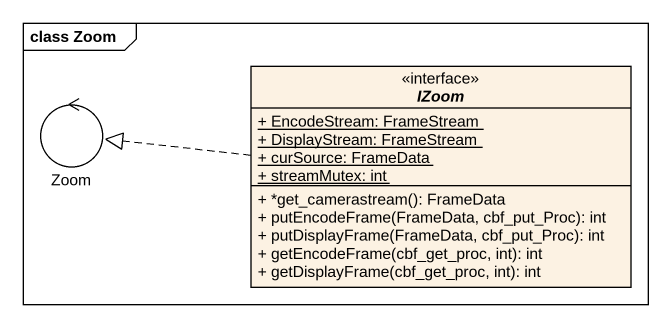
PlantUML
@startuml
mainframe class Zoom
allowmixing
hide circle
hide empty members
skinparam classAttributeIconSize 0
interface IZoom <<interface>> {
  {static} + EncodeStream: FrameStream
  {static} + DisplayStream: FrameStream
  {static} + curSource: FrameData
  {static} + streamMutex: int
  + *get_camerastream(): FrameData
  + putEncodeFrame(FrameData, cbf_put_Proc): int
  + putDisplayFrame(FrameData, cbf_put_Proc): int
  + getEncodeFrame(cbf_get_proc, int): int
  + getDisplayFrame(cbf_get_proc, int): int
}
control Zoom
IZoom .left.|> Zoom
@enduml
